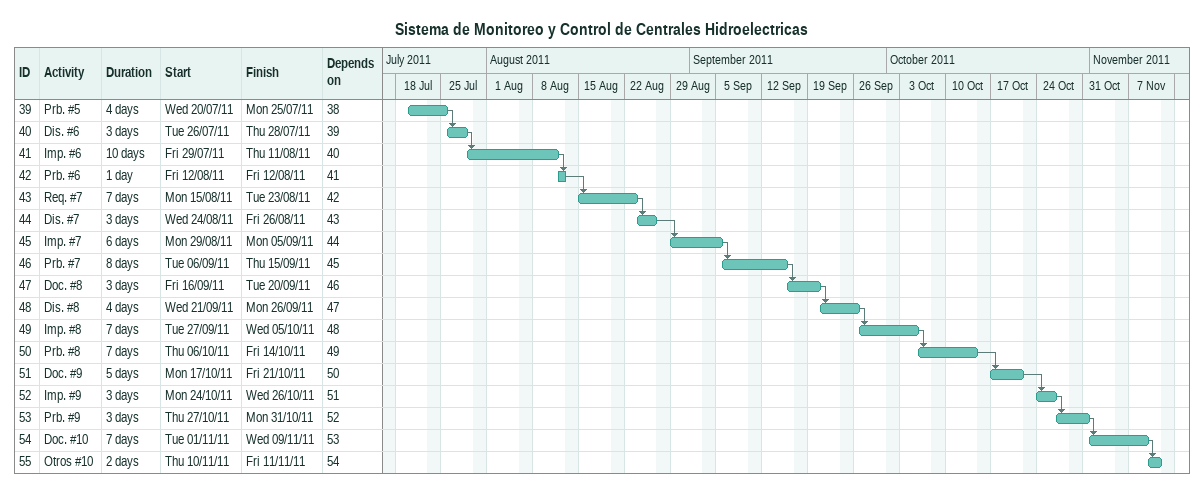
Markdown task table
Sistema de Monitoreo y Control de Centrales Hidroelectricas

| ID | Task | Duration | Start | Finish | Predecessors |
|---|---|---|---|---|---|
| 39 | Prb. #5 | 4d | 2011-07-20 | 2011-07-25 | 38 |
| 40 | Dis. #6 | 3d | 2011-07-26 | 2011-07-28 | 39 |
| 41 | Imp. #6 | 10d | 2011-07-29 | 2011-08-11 | 40 |
| 42 | Prb. #6 | 1d | 2011-08-12 | 2011-08-12 | 41 |
| 43 | Req. #7 | 7d | 2011-08-15 | 2011-08-23 | 42 |
| 44 | Dis. #7 | 3d | 2011-08-24 | 2011-08-26 | 43 |
| 45 | Imp. #7 | 6d | 2011-08-29 | 2011-09-05 | 44 |
| 46 | Prb. #7 | 8d | 2011-09-06 | 2011-09-15 | 45 |
| 47 | Doc. #8 | 3d | 2011-09-16 | 2011-09-20 | 46 |
| 48 | Dis. #8 | 4d | 2011-09-21 | 2011-09-26 | 47 |
| 49 | Imp. #8 | 7d | 2011-09-27 | 2011-10-05 | 48 |
| 50 | Prb. #8 | 7d | 2011-10-06 | 2011-10-14 | 49 |
| 51 | Doc. #9 | 5d | 2011-10-17 | 2011-10-21 | 50 |
| 52 | Imp. #9 | 3d | 2011-10-24 | 2011-10-26 | 51 |
| 53 | Prb. #9 | 3d | 2011-10-27 | 2011-10-31 | 52 |
| 54 | Doc. #10 | 7d | 2011-11-01 | 2011-11-09 | 53 |
| 55 | Otros #10 | 2d | 2011-11-10 | 2011-11-11 | 54 |
